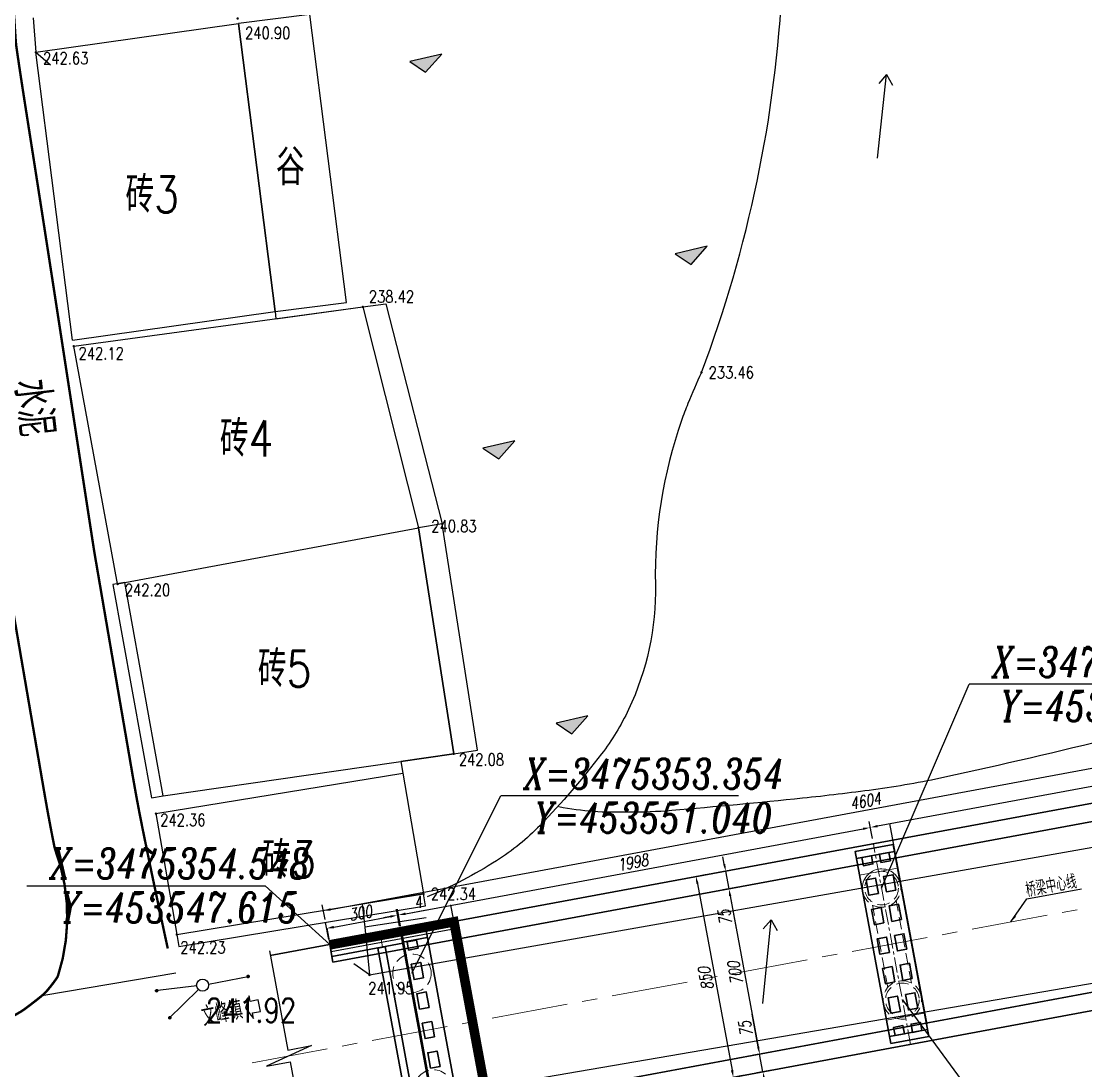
# Model space of a CAD drawing. Extents: x 453486 to 453811, y 3475287 to 3475420.
# Drawn here: x 453534.78 to 453579.09, y 3475349.29 to 3475393 of the extents above; entities that cross this region are included whole.
import ezdxf
from ezdxf.enums import TextEntityAlignment as Align

# ---------------------------------------------------------------- set-up
doc = ezdxf.new("R2010")
doc.units = 0
doc.header["$MEASUREMENT"] = 0
doc.linetypes.add('CENTER', pattern=[50.8, 31.75, -6.35, 6.35, -6.35])
doc.linetypes.add('DASHED', pattern=[19.05, 12.7, -6.35])
doc.layers.add('DX', color=9, linetype='Continuous')
doc.layers.add('GCD', color=9, linetype='Continuous')
for name, color, linetype, lineweight in [('构造虚线', 6, 'DASHED', 20), ('结构轮廓', 1, 'Continuous', 35), ('轴线', 2, 'CENTER', 15)]:
    doc.layers.add(name, color=color, linetype=linetype, lineweight=lineweight)
doc.styles.add('fsdb', font='italc1.shx', dxfattribs={"width": 0.75, "bigfont": 'fsdb.shx'})
doc.styles.add('HZ', font='rs.shx', dxfattribs={"width": 0.8, "bigfont": 'hztxt.shx'})
doc.styles.get("Standard").update_dxf_attribs({"font": 'italc1.shx', "width": 0.75, "bigfont": 'fsdb.shx'})
doc.styles.add('宋体', font='fsdb_e.shx', dxfattribs={"width": 0.75, "bigfont": 'fsdb.shx'})
doc.styles.add('桥梁', font='fsdb_e.shx', dxfattribs={"width": 0.75, "bigfont": 'fsdb.shx'})
doc.dimstyles.new('ISO-25', dxfattribs={"dimtxt": 2.5, "dimasz": 2.5, "dimexe": 1.25, "dimexo": 0.625, "dimtad": 1, "dimdsep": 46, "dimtxsty": 'Standard', "dimsah": 1, "dimcen": 2.5, "dimclrt": 7, "dimadec": 1, "dimazin": 0, "dimtfac": 1, "dimtdec": 4, "dimtmove": 0, "dimatfit": 3, "dimfxl": 0, "dimtolj": 1, "dimtzin": 0, "dimarcsym": 0})

# ---------------------------------------------------------------- blocks, each defined once
blk = doc.blocks.new('GC200X')
blk = doc.blocks.new('GC200')
at = {"linetype": 'Continuous', "const_width": 0.2, "flags": 128}
blk.add_lwpolyline([(-0.1, 0, 1), (0.1, 0, 1)], format="xyb", close=True, dxfattribs=at)
blk = doc.blocks.new('gc013c')
at = {"linetype": 'Continuous'}
blk.add_line((0.5, 0), (4, 0), dxfattribs=at)
at = {"linetype": 'Continuous', "const_width": 0.15, "flags": 128}
blk.add_lwpolyline([(3.775, 0, 1), (3.925, 0, 1)], format="xyb", close=True, dxfattribs=at)
blk = doc.blocks.new('gc170')
at = {"linetype": 'Continuous'}
blk.add_circle((0, 0), 0.5, dxfattribs=at)
blk = doc.blocks.new('gc086')
for p, q in [((0, 0), (7, 0)), ((7, 0), (6.181, 0.574)), ((7, 0), (6.181, -0.574))]:
    blk.add_line(p, q)
blk = doc.blocks.new('gc201')
blk.add_lwpolyline([(-0.798, 0), (0.798, 0), (1.062, 1.999)], close=True)
blk.add_solid([(-0.798, 0), (0.798, 0), (1.062, 1.999)])
blk = doc.blocks.new('*D29')
at = {"color": 0, "linetype": 'Continuous', "lineweight": -2}
for p, q in [((1702.46, -814.04), (1702.46, -810.44)), ((1717.46, -814.04), (1717.46, -810.44)), ((1703.96, -811.69), (1715.96, -811.69))]:
    blk.add_line(p, q, dxfattribs=at)
at = {"color": 0, "linetype": 'Continuous'}
for points in [[(1703.96, -811.44), (1703.96, -811.94), (1702.46, -811.69)], [(1715.96, -811.44), (1715.96, -811.94), (1717.46, -811.69)]]:
    blk.add_solid(points, dxfattribs=at)
at = {"layer": 'Defpoints', "color": 0, "linetype": 'Continuous'}
for p in [(1717.46, -811.69), (1702.46, -814.67), (1717.46, -814.67)]:
    blk.add_point(p, dxfattribs=at)
at = {"color": 7, "linetype": 'Continuous', "insert": (1709.96, -809.82), "char_height": 2.5, "attachment_point": 5}
blk.add_mtext('\\A1;300', dxfattribs=at)
blk = doc.blocks.new('*D30')
at = {"color": 0, "linetype": 'Continuous', "lineweight": -2}
for p, q in [((1717.46, -814), (1717.46, -810.44)), ((1717.66, -814), (1717.66, -810.44)), ((1715.96, -811.69), (1714.46, -811.69)), ((1717.46, -811.69), (1717.66, -811.69)), ((1719.16, -811.69), (1723.58, -811.69))]:
    blk.add_line(p, q, dxfattribs=at)
at = {"color": 0, "linetype": 'Continuous'}
for points in [[(1715.96, -811.44), (1715.96, -811.94), (1717.46, -811.69)], [(1719.16, -811.44), (1719.16, -811.94), (1717.66, -811.69)]]:
    blk.add_solid(points, dxfattribs=at)
at = {"layer": 'Defpoints', "color": 0, "linetype": 'Continuous'}
for p in [(1717.66, -811.69), (1717.46, -814.62), (1717.66, -814.62)]:
    blk.add_point(p, dxfattribs=at)
at = {"color": 7, "linetype": 'Continuous', "insert": (1722.12, -809.82), "char_height": 2.5, "attachment_point": 5}
blk.add_mtext('\\A1;4', dxfattribs=at)
blk = doc.blocks.new('*D33')
at = {"color": 0, "linetype": 'Continuous', "lineweight": -2}
for p, q in [((1717.66, -814.04), (1717.66, -810.44)), ((1817.56, -814.04), (1817.56, -810.44)), ((1719.16, -811.69), (1816.06, -811.69))]:
    blk.add_line(p, q, dxfattribs=at)
at = {"color": 0, "linetype": 'Continuous'}
for points in [[(1719.16, -811.44), (1719.16, -811.94), (1717.66, -811.69)], [(1816.06, -811.44), (1816.06, -811.94), (1817.56, -811.69)]]:
    blk.add_solid(points, dxfattribs=at)
at = {"layer": 'Defpoints', "color": 0, "linetype": 'Continuous'}
for p in [(1817.56, -811.69), (1717.66, -814.67), (1817.56, -814.67)]:
    blk.add_point(p, dxfattribs=at)
at = {"color": 7, "linetype": 'Continuous', "insert": (1767.61, -809.82), "char_height": 2.5, "attachment_point": 5}
blk.add_mtext('\\A1;1998', dxfattribs=at)
blk = doc.blocks.new('*D34')
at = {"color": 0, "linetype": 'Continuous', "lineweight": -2}
for p, q in [((1817.56, -814.04), (1817.56, -810.44)), ((1917.46, -814.04), (1917.46, -810.44)), ((1915.96, -811.69), (1819.06, -811.69))]:
    blk.add_line(p, q, dxfattribs=at)
at = {"color": 0, "linetype": 'Continuous'}
for points in [[(1819.06, -811.44), (1819.06, -811.94), (1817.56, -811.69)], [(1915.96, -811.44), (1915.96, -811.94), (1917.46, -811.69)]]:
    blk.add_solid(points, dxfattribs=at)
at = {"layer": 'Defpoints', "color": 0, "linetype": 'Continuous'}
for p in [(1817.56, -811.69), (1817.56, -814.67), (1917.46, -814.67)]:
    blk.add_point(p, dxfattribs=at)
at = {"color": 7, "linetype": 'Continuous', "insert": (1867.51, -809.82), "char_height": 2.5, "attachment_point": 5}
blk.add_mtext('\\A1;1998', dxfattribs=at)
blk = doc.blocks.new('*D35')
at = {"color": 0, "linetype": 'Continuous', "lineweight": -2}
for p, q in [((1702.46, -809.82), (1702.46, -806.71)), ((1703.96, -807.96), (1931.16, -807.96)), ((1932.66, -809.82), (1932.66, -806.71))]:
    blk.add_line(p, q, dxfattribs=at)
at = {"color": 0, "linetype": 'Continuous'}
for points in [[(1703.96, -807.71), (1703.96, -808.21), (1702.46, -807.96)], [(1931.16, -807.71), (1931.16, -808.21), (1932.66, -807.96)]]:
    blk.add_solid(points, dxfattribs=at)
at = {"layer": 'Defpoints', "color": 0, "linetype": 'Continuous'}
for p in [(1932.66, -807.96), (1702.46, -810.44), (1932.66, -810.44)]:
    blk.add_point(p, dxfattribs=at)
at = {"color": 7, "linetype": 'Continuous', "insert": (1817.56, -806.08), "char_height": 2.5, "attachment_point": 5}
blk.add_mtext('\\A1;4604', dxfattribs=at)
blk = doc.blocks.new('*D38')
at = {"color": 0, "linetype": 'Continuous', "lineweight": -2}
for p, q in [((1786.28, -813.63), (1786.28, -812.13)), ((1788.2, -815.13), (1785.03, -815.13)), ((1786.28, -815.13), (1786.28, -818.88)), ((1788.2, -818.88), (1785.03, -818.88)), ((1786.28, -820.38), (1786.28, -827.3))]:
    blk.add_line(p, q, dxfattribs=at)
at = {"color": 0, "linetype": 'Continuous'}
for points in [[(1786.03, -813.63), (1786.53, -813.63), (1786.28, -815.13)], [(1786.03, -820.38), (1786.53, -820.38), (1786.28, -818.88)]]:
    blk.add_solid(points, dxfattribs=at)
at = {"layer": 'Defpoints', "color": 0, "linetype": 'Continuous'}
for p in [(1788.82, -815.13), (1786.28, -818.88), (1788.82, -818.88)]:
    blk.add_point(p, dxfattribs=at)
at = {"color": 7, "linetype": 'Continuous', "insert": (1784.4, -824.59), "char_height": 2.5, "attachment_point": 5, "rotation": 90}
blk.add_mtext('\\A1;75', dxfattribs=at)
blk = doc.blocks.new('*D39')
at = {"color": 0, "linetype": 'Continuous', "lineweight": -2}
for p, q in [((1788.2, -818.88), (1785.03, -818.88)), ((1786.28, -820.38), (1786.28, -852.38)), ((1788.2, -853.88), (1785.03, -853.88))]:
    blk.add_line(p, q, dxfattribs=at)
at = {"color": 0, "linetype": 'Continuous'}
for points in [[(1786.03, -820.38), (1786.53, -820.38), (1786.28, -818.88)], [(1786.03, -852.38), (1786.53, -852.38), (1786.28, -853.88)]]:
    blk.add_solid(points, dxfattribs=at)
at = {"layer": 'Defpoints', "color": 0, "linetype": 'Continuous'}
for p in [(1788.82, -818.88), (1786.28, -853.88), (1788.82, -853.88)]:
    blk.add_point(p, dxfattribs=at)
at = {"color": 7, "linetype": 'Continuous', "insert": (1784.4, -836.38), "char_height": 2.5, "attachment_point": 5, "rotation": 90}
blk.add_mtext('\\A1;700', dxfattribs=at)
blk = doc.blocks.new('*D36')
at = {"color": 0, "linetype": 'Continuous', "lineweight": -2}
for p, q in [((1786.28, -852.38), (1786.28, -845.46)), ((1788.2, -853.88), (1785.03, -853.88)), ((1786.28, -857.63), (1786.28, -853.88)), ((1788.2, -857.63), (1785.03, -857.63)), ((1786.28, -859.13), (1786.28, -860.63))]:
    blk.add_line(p, q, dxfattribs=at)
at = {"color": 0, "linetype": 'Continuous'}
for points in [[(1786.03, -852.38), (1786.53, -852.38), (1786.28, -853.88)], [(1786.03, -859.13), (1786.53, -859.13), (1786.28, -857.63)]]:
    blk.add_solid(points, dxfattribs=at)
at = {"layer": 'Defpoints', "color": 0, "linetype": 'Continuous'}
for p in [(1786.28, -853.88), (1788.82, -853.88), (1788.82, -857.63)]:
    blk.add_point(p, dxfattribs=at)
at = {"color": 7, "linetype": 'Continuous', "insert": (1784.4, -848.17), "char_height": 2.5, "attachment_point": 5, "rotation": 90}
blk.add_mtext('\\A1;75', dxfattribs=at)
blk = doc.blocks.new('*D37')
at = {"color": 0, "linetype": 'Continuous', "lineweight": -2}
for p, q in [((1781.95, -815.13), (1778.78, -815.13)), ((1780.03, -816.63), (1780.03, -856.13)), ((1781.95, -857.63), (1778.78, -857.63))]:
    blk.add_line(p, q, dxfattribs=at)
at = {"color": 0, "linetype": 'Continuous'}
for points in [[(1779.78, -816.63), (1780.28, -816.63), (1780.03, -815.13)], [(1779.78, -856.13), (1780.28, -856.13), (1780.03, -857.63)]]:
    blk.add_solid(points, dxfattribs=at)
at = {"layer": 'Defpoints', "color": 0, "linetype": 'Continuous'}
for p in [(1782.57, -815.13), (1780.03, -857.63), (1782.57, -857.63)]:
    blk.add_point(p, dxfattribs=at)
at = {"color": 7, "linetype": 'Continuous', "insert": (1778.16, -836.38), "char_height": 2.5, "attachment_point": 5, "rotation": 90}
blk.add_mtext('\\A1;850', dxfattribs=at)
blk = doc.blocks.new('erwrrr')
at = {"color": 7, "linetype": 'Continuous'}
blk.add_lwpolyline([(1689.88706, -814.12919), (1689.88706, -835.12919), (1694.88706, -835.12919), (1684.88706, -837.62919), (1689.88706, -837.62919), (1689.88706, -858.62919)], dxfattribs=at)
at = {"color": 7}
blk.add_lwpolyline([(1684.0369, -823.76294), (1684.0369, -822.55763), (1682.83159, -824.96825), (1684.0369, -827.37886), (1684.0369, -826.17355), (1685.74317, -826.17355), (1685.74317, -823.76294)], close=True, dxfattribs=at)
at = {"layer": '构造虚线', "color": 1, "ltscale": 9.84252}
blk.add_line((1713.21115, -815.12919), (1713.21115, -817.62919), dxfattribs=at)
at = {"layer": '构造虚线', "color": 1, "ltscale": 14.76378}
for p, q in [((1821.56115, -821.02919), (1813.56115, -821.02919)), ((1821.56115, -851.72919), (1813.56115, -851.72919))]:
    blk.add_line(p, q, dxfattribs=at)
at = {"layer": '构造虚线', "color": 1, "linetype": 'DASHED', "ltscale": 0.2}
for p, q in [((1815.06115, -845.10669), (1815.06115, -827.65169)), ((1820.06115, -845.10669), (1820.06115, -827.65169))]:
    blk.add_line(p, q, dxfattribs=at)
for centre, radius in [((1718.21115, -824.12919), 4), ((1817.56115, -824.52919), 3.5), ((1718.21115, -848.62919), 4), ((1817.56115, -848.22919), 3.5)]:
    blk.add_circle(centre, radius, dxfattribs=at)
at = {"layer": '构造虚线', "color": 1, "ltscale": 14.76378}
blk.add_arc((1817.56115, -824.52919), 4, 0, 180, dxfattribs=at)
at = {"layer": '构造虚线', "color": 1, "linetype": 'DASHED', "ltscale": 0.2}
for centre, start, end in [((1817.56115, -824.52919), 180, 0), ((1817.56115, -848.22919), 0, 180), ((1817.56115, -848.22919), 180, 0)]:
    blk.add_arc(centre, 4, start, end, dxfattribs=at)
at = {"layer": '结构轮廓'}
for p, q in [((1689.88706, -815.12919), (1945.23524, -815.12919)), ((1717.46115, -815.12919), (1702.46115, -815.12919)), ((1702.46115, -818.87919), (1702.46115, -815.12919)), ((1717.46115, -815.12919), (1722.71115, -815.12919)), ((1717.46115, -815.12919), (1717.46115, -836.37919)), ((1717.66115, -815.12919), (1717.66115, -836.37919)), ((1722.71115, -815.12919), (1722.71115, -836.37919)), ((1717.46115, -815.62919), (1722.71115, -815.62919)), ((1717.46115, -817.37919), (1722.71115, -817.37919)), ((1813.56115, -817.52919), (1821.56115, -817.52919)), ((1717.46115, -817.62919), (1702.46115, -817.62919)), ((1702.46115, -818.87919), (1932.66115, -818.87919)), ((1712.21115, -817.67919), (1713.71115, -817.67919)), ((1712.21115, -855.07919), (1712.21115, -817.67919)), ((1713.71115, -817.62919), (1713.71115, -836.37919)), ((1713.71115, -855.12919), (1713.71115, -836.37919)), ((1717.46115, -857.62919), (1717.46115, -836.37919)), ((1717.66115, -857.62919), (1717.66115, -836.37919)), ((1722.71115, -857.62919), (1722.71115, -836.37919)), ((1702.46115, -853.87919), (1932.66115, -853.87919)), ((1813.56115, -855.22919), (1821.56115, -855.22919)), ((1689.88706, -857.62919), (1945.23524, -857.62919))]:
    blk.add_line(p, q, dxfattribs=at)
for points in [[(1720.41115, -817.50419), (1720.41115, -819.25419), (1718.41115, -819.25419), (1718.41115, -817.50419)], [(1816.71115, -817.50419), (1816.71115, -819.25419), (1814.71115, -819.25419), (1814.71115, -817.50419)], [(1820.41115, -817.50419), (1820.41115, -819.25419), (1818.41115, -819.25419), (1818.41115, -817.50419)], [(1816.71115, -855.25419), (1816.71115, -853.50419), (1814.71115, -853.50419), (1814.71115, -855.25419)], [(1820.41115, -855.25419), (1820.41115, -853.50419), (1818.41115, -853.50419), (1818.41115, -855.25419)]]:
    blk.add_lwpolyline(points, close=True, dxfattribs=at)
at = {"layer": '结构轮廓', "flags": 128}
for points in [[(1813.56115, -856.72919), (1813.56115, -816.02919), (1821.56115, -816.02919), (1821.56115, -856.72919)], [(1720.41115, -825.50419), (1720.41115, -822.25419), (1718.41115, -822.25419), (1718.41115, -825.50419)], [(1816.71115, -825.50419), (1816.71115, -822.25419), (1814.71115, -822.25419), (1814.71115, -825.50419)], [(1820.41115, -825.47919), (1820.41115, -822.22919), (1818.41115, -822.22919), (1818.41115, -825.47919)], [(1720.41115, -831.75419), (1720.41115, -828.50419), (1718.41115, -828.50419), (1718.41115, -831.75419)], [(1816.71115, -831.75419), (1816.71115, -828.50419), (1814.71115, -828.50419), (1814.71115, -831.75419)], [(1820.41115, -831.72919), (1820.41115, -828.47919), (1818.41115, -828.47919), (1818.41115, -831.72919)], [(1720.41115, -838.00419), (1720.41115, -834.75419), (1718.41115, -834.75419), (1718.41115, -838.00419)], [(1816.71115, -838.00419), (1816.71115, -834.75419), (1814.71115, -834.75419), (1814.71115, -838.00419)], [(1820.41115, -837.97919), (1820.41115, -834.72919), (1818.41115, -834.72919), (1818.41115, -837.97919)], [(1720.41115, -844.25419), (1720.41115, -841.00419), (1718.41115, -841.00419), (1718.41115, -844.25419)], [(1816.71115, -844.25419), (1816.71115, -841.00419), (1814.71115, -841.00419), (1814.71115, -844.25419)], [(1820.41115, -844.22919), (1820.41115, -840.97919), (1818.41115, -840.97919), (1818.41115, -844.22919)], [(1816.71115, -850.50419), (1816.71115, -847.25419), (1814.71115, -847.25419), (1814.71115, -850.50419)], [(1820.41115, -850.47919), (1820.41115, -847.22919), (1818.41115, -847.22919), (1818.41115, -850.47919)]]:
    blk.add_lwpolyline(points, close=True, dxfattribs=at)
at = {"layer": '轴线', "linetype": 'CENTER', "ltscale": 0.5}
blk.add_line((1682.13672, -836.37919), (1950.75886, -836.37919), dxfattribs=at)
at = {"layer": '轴线', "linetype": 'CENTER', "ltscale": 0.1}
blk.add_lwpolyline([(1817.56115, -857.62919), (1817.56115, -815.12919)], dxfattribs=at)
at = {"color": 7, "style": '桥梁', "width": 0.75}
blk.add_text('文峰镇', height=4, rotation=0.7448, dxfattribs=at).set_placement((1677.86015, -827.04297), align=Align.CENTER)
at = {"color": 7, "linetype": 'Continuous', "style": '宋体', "width": 0.75}
blk.add_text('桥梁中心线', height=3, dxfattribs=at).set_placement((1847.00148, -831.96632))
at = {"color": 7, "linetype": 'Continuous'}
dim = blk.add_linear_dim(base=(1932.66115, -807.95618), p1=(1702.46115, -810.44179), p2=(1932.66115, -810.44179), dimstyle='ISO-25', override={"dimasz": 1.5, "dimlfac": 20, "dimfxl": 0.8}, dxfattribs=at)
dim.commit()
dim.dimension.update_dxf_attribs({"geometry": '*D35', "text_midpoint": (1817.56115, -806.08118)})
for p1, p2, distance, picture, middle in [((1702.46115, -814.66577), (1717.46115, -814.66577), 2.97398, '*D29', (1709.96115, -809.81679)), ((1717.46115, -814.62077), (1717.66115, -814.62077), 2.92898, '*D30', (1722.11948, -809.81679)), ((1717.66115, -814.66577), (1817.56115, -814.66577), 2.97398, '*D33', (1767.61115, -809.81679)), ((1917.46115, -814.66577), (1817.56115, -814.66577), -2.97398, '*D34', (1867.51115, -809.81679)), ((1788.82053, -815.12919), (1788.82053, -818.87919), -2.54462, '*D38', (1784.40092, -824.58752)), ((1788.82053, -857.62919), (1788.82053, -853.87919), 2.54462, '*D36', (1784.40092, -848.17085))]:
    dim = blk.add_aligned_dim(p1=p1, p2=p2, distance=distance, dimstyle='ISO-25', override={"dimasz": 1.5, "dimlfac": 20, "dimfxl": 0.8}, dxfattribs=at)
    dim.commit()
    dim.dimension.update_dxf_attribs({"geometry": picture, "text_midpoint": middle})
for base, p1, p2, picture, middle in [((1780.03013, -857.62919), (1782.57475, -815.12919), (1782.57475, -857.62919), '*D37', (1778.15513, -836.37919)), ((1786.27592, -853.87919), (1788.82053, -818.87919), (1788.82053, -853.87919), '*D39', (1784.40092, -836.37919))]:
    dim = blk.add_linear_dim(base=base, p1=p1, p2=p2, angle=90, dimstyle='ISO-25', override={"dimasz": 1.5, "dimlfac": 20, "dimfxl": 0.8}, dxfattribs=at)
    dim.commit()
    dim.dimension.update_dxf_attribs({"geometry": picture, "text_midpoint": middle})
blk.add_leader([(1842.75606, -836.37919), (1846.90217, -832.26993), (1858.47183, -832.26993)], dimstyle='ISO-25', override={"dimasz": 1.5, "dimgap": 0.625, "dimtad": 0, "dimfxl": 0.8}, dxfattribs=at)

msp = doc.modelspace()

# ---------------------------------------------------------------- linework, layer by layer
at = {"color": 6}
for p, q in [((453570.591, 3475356.901), (453574.234, 3475365.388)), ((453583.942, 3475365.388), (453574.234, 3475365.388)), ((453551.04, 3475353.354), (453554.744, 3475360.738)), ((453564.631, 3475360.738), (453554.744, 3475360.738)), ((453535.011, 3475357), (453544.928, 3475357)), ((453547.615, 3475354.548), (453544.928, 3475357)), ((453571.456, 3475352.241), (453574.909, 3475347.563))]:
    msp.add_line(p, q, dxfattribs=at)
at = {"color": 1, "linetype": 'Continuous'}
msp.add_line((453554.209, 3475347.839), (453552.658, 3475356.197), dxfattribs=at)
at = {"color": 1}
msp.add_lwpolyline([(453570.916, 3475359.586), (453572.468, 3475351.228)], dxfattribs=at)
at = {"color": 6, "const_width": 0.4}
msp.add_lwpolyline([(453547.626, 3475354.538), (453552.788, 3475355.496), (453554.339, 3475347.139), (453549.178, 3475346.181)], dxfattribs=at)
at = {"color": 1, "linetype": 'Continuous'}
msp.add_lwpolyline([(453547.496, 3475355.238), (453547.679, 3475354.255), (453552.84, 3475355.213)], dxfattribs=at)
at = {"layer": 'DX', "linetype": 'Continuous'}
for p, q in [((453535.274, 3475393.152), (453535.381, 3475391.714)), ((453535.274, 3475393.152), (453535.381, 3475391.714)), ((453535.381, 3475391.714), (453535.987, 3475391.192)), ((453535.381, 3475391.714), (453535.987, 3475391.192)), ((453549.271, 3475353.282), (453592.919, 3475360.99)), ((453549.271, 3475353.282), (453592.919, 3475360.99)), ((453595.602, 3475355.714), (453550.065, 3475347.904)), ((453595.602, 3475355.714), (453550.065, 3475347.904)), ((453549.271, 3475353.282), (453548.616, 3475353.741)), ((453549.271, 3475353.282), (453548.616, 3475353.741))]:
    msp.add_line(p, q, dxfattribs=at)
at = {"layer": 'DX', "linetype": 'Continuous', "const_width": 0.1}
msp.add_lwpolyline([(453536.294, 3475353.214, 0.171051), (453536.167, 3475358.56, -0.007657), (453535.744, 3475360.816, -0.000175), (453534.156, 3475370.077, -0.004073), (453534.081, 3475370.536, -0.000216), (453533.504, 3475374.29, 0.000117), (453532.441, 3475381.2, 0.00086), (453531.247, 3475388.872, -0.00278), (453530.88, 3475391.291, -0.019929), (453530.798, 3475392.066, -0.002127), (453530.522, 3475396.582, -0.002541), (453530.447, 3475398.023, -0.002333), (453530.379, 3475399.632, -0.042199), (453530.52, 3475402.622, -0.052167), (453531.147, 3475405.234, -0.012076), (453532.237, 3475408.096, 0.00634), (453534.214, 3475413.113, 0.000827), (453535.915, 3475417.615, 0.004236)], format="xyb", dxfattribs=at)
msp.add_lwpolyline([(453536.294, 3475353.214, 0.171051), (453536.167, 3475358.56, -0.007657), (453535.744, 3475360.816, -0.000175), (453534.156, 3475370.077, -0.004073), (453534.081, 3475370.536, -0.000216), (453533.504, 3475374.29, 0.000117), (453532.441, 3475381.2, 0.00086), (453531.247, 3475388.872, -0.00278), (453530.88, 3475391.291, -0.019929), (453530.798, 3475392.066, -0.002127), (453530.522, 3475396.582, -0.002541), (453530.447, 3475398.023, -0.002333), (453530.379, 3475399.632, -0.042199), (453530.52, 3475402.622, -0.052167), (453531.147, 3475405.234, -0.012076), (453532.237, 3475408.096, 0.00634), (453534.214, 3475413.113, 0.000827), (453535.915, 3475417.615, 0.004236)], format="xyb", dxfattribs=at)
at = {"layer": 'DX', "linetype": 'Continuous'}
for points, format in [([(453540.873, 3475354.385, 0.1, 0.1, -0.00332), (453539.838, 3475359.307, 0.1, 0.1, -0.007657), (453539.436, 3475361.45, 0.1, 0.1, -0.000175), (453537.848, 3475370.709, 0.1, 0.1, -0.004073), (453537.783, 3475371.108, 0.1, 0.1, -0.000216), (453537.206, 3475374.858, 0.1, 0.1, 0.000117), (453536.144, 3475381.77, 0.1, 0.1, 0.00086), (453534.947, 3475389.455, 0.1, 0.1, -0.00278), (453534.586, 3475391.833, 0.1, 0.1, -0.019929), (453534.536, 3475392.311, 0.1, 0.1, -0.002128), (453534.261, 3475396.798, 0.1, 0.1, -0.002558), (453534.188, 3475398.21, 0.1, 0.1, -0.002315), (453534.123, 3475399.773, 0.1, 0.1, -0.042162), (453534.233, 3475402.13, 0.1, 0.1, -0.052203), (453534.679, 3475403.986, 0.1, 0.1, -0.012076), (453535.704, 3475406.678, 0.1, 0.1, 0.00634), (453537.716, 3475411.783, 0.1, 0.1, 0.001068), (453539.916, 3475417.615, 0.1, 0.1, 0.004236)], "xyseb"), ([(453540.873, 3475354.385, 0.1, 0.1, -0.00332), (453539.838, 3475359.307, 0.1, 0.1, -0.007657), (453539.436, 3475361.45, 0.1, 0.1, -0.000175), (453537.848, 3475370.709, 0.1, 0.1, -0.004073), (453537.783, 3475371.108, 0.1, 0.1, -0.000216), (453537.206, 3475374.858, 0.1, 0.1, 0.000117), (453536.144, 3475381.77, 0.1, 0.1, 0.00086), (453534.947, 3475389.455, 0.1, 0.1, -0.00278), (453534.586, 3475391.833, 0.1, 0.1, -0.019929), (453534.536, 3475392.311, 0.1, 0.1, -0.002128), (453534.261, 3475396.798, 0.1, 0.1, -0.002558), (453534.188, 3475398.21, 0.1, 0.1, -0.002315), (453534.123, 3475399.773, 0.1, 0.1, -0.042162), (453534.233, 3475402.13, 0.1, 0.1, -0.052203), (453534.679, 3475403.986, 0.1, 0.1, -0.012076), (453535.704, 3475406.678, 0.1, 0.1, 0.00634), (453537.716, 3475411.783, 0.1, 0.1, 0.001068), (453539.916, 3475417.615, 0.1, 0.1, 0.004236)], "xyseb"), ([(453563.09, 3475378.374, 0.078291), (453566.461, 3475394.591, 0.078291), (453564.682, 3475411.058, 0.027348), (453562.86, 3475416.582, 0.005235), (453562.443, 3475417.615)], "xyb"), ([(453563.09, 3475378.374, 0.078291), (453566.461, 3475394.591, 0.078291), (453564.682, 3475411.058, 0.027348), (453562.86, 3475416.582, 0.005235), (453562.443, 3475417.615)], "xyb"), ([(453489.033, 3475343.677, 0.1, 0.1, 0.001173), (453490.737, 3475343.916, 0.1, 0.1, 0.004383), (453511.014, 3475346.994, 0.1, 0.1, 0.001451), (453523.031, 3475348.963, 0.1, 0.1, 0.005408), (453526.249, 3475349.535, 0.1, 0.1, 0.004569), (453528.257, 3475349.934, 0.1, 0.1, 0.003575), (453530.816, 3475350.485, 0.1, 0.1, 0.012756), (453533.073, 3475351.049, 0.1, 0.1, 0.03034), (453533.999, 3475351.368, 0.1, 0.1, 0.020273), (453534.364, 3475351.536, 0.1, 0.1, 0.018217), (453534.755, 3475351.754, 0.1, 0.1, 0.024468), (453534.959, 3475351.893, 0.1, 0.1, 0.007648), (453535.582, 3475352.375, 0.1, 0.1, 0.048233), (453535.878, 3475352.663, 0.1, 0.1, 0.028801), (453536.294, 3475353.214, 0.1, 0.1, 0)], "xyseb"), ([(453489.033, 3475343.677, 0.1, 0.1, 0.001173), (453490.737, 3475343.916, 0.1, 0.1, 0.004383), (453511.014, 3475346.994, 0.1, 0.1, 0.001451), (453523.031, 3475348.963, 0.1, 0.1, 0.005408), (453526.249, 3475349.535, 0.1, 0.1, 0.004569), (453528.257, 3475349.934, 0.1, 0.1, 0.003575), (453530.816, 3475350.485, 0.1, 0.1, 0.012756), (453533.073, 3475351.049, 0.1, 0.1, 0.03034), (453533.999, 3475351.368, 0.1, 0.1, 0.020273), (453534.364, 3475351.536, 0.1, 0.1, 0.018217), (453534.755, 3475351.754, 0.1, 0.1, 0.024468), (453534.959, 3475351.893, 0.1, 0.1, 0.007648), (453535.582, 3475352.375, 0.1, 0.1, 0.048233), (453535.878, 3475352.663, 0.1, 0.1, 0.028801), (453536.294, 3475353.214, 0.1, 0.1, 0)], "xyseb")]:
    msp.add_lwpolyline(points, format=format, dxfattribs=at)
at = {"layer": 'DX', "linetype": 'Continuous', "flags": 128}
for points, elevation in [([(453545.339, 3475380.91), (453548.315, 3475381.289), (453546.789, 3475393.284), (453543.813, 3475392.905)], 483.698), ([(453545.339, 3475380.91), (453548.315, 3475381.289), (453546.789, 3475393.284), (453543.813, 3475392.905)], 483.698), ([(453535.381, 3475391.714), (453543.813, 3475392.905)], 241.849), ([(453535.381, 3475391.714), (453543.813, 3475392.905)], 241.849), ([(453545.339, 3475380.91), (453543.813, 3475392.905)], 483.698), ([(453545.339, 3475380.91), (453543.813, 3475392.905)], 483.698), ([(453536.907, 3475379.719), (453535.381, 3475391.714)], 241.849), ([(453536.907, 3475379.719), (453535.381, 3475391.714)], 241.849), ([(453536.907, 3475379.719), (453545.339, 3475380.91)], 483.698), ([(453536.907, 3475379.719), (453545.339, 3475380.91)], 483.698), ([(453536.959, 3475379.469), (453548.994, 3475381.106)], 242.12), ([(453536.959, 3475379.469), (453548.994, 3475381.106)], 242.12), ([(453548.994, 3475381.106), (453551.306, 3475371.911)], 238.42), ([(453548.994, 3475381.106), (453551.306, 3475371.911)], 238.42), ([(453538.787, 3475369.567), (453536.959, 3475379.469)], 242.2), ([(453538.787, 3475369.567), (453536.959, 3475379.469)], 242.2), ([(453539.08, 3475369.63), (453551.306, 3475371.911)], 242.6), ([(453539.08, 3475369.63), (453551.306, 3475371.911)], 242.6), ([(453552.78, 3475362.492), (453551.306, 3475371.911)], 242.075), ([(453552.78, 3475362.492), (453551.306, 3475371.911)], 242.075), ([(453538.787, 3475369.567), (453539.082, 3475369.622)], 242.2), ([(453538.787, 3475369.567), (453539.082, 3475369.622)], 242.2), ([(453540.683, 3475360.744), (453539.08, 3475369.63)], 242.6), ([(453540.683, 3475360.744), (453539.08, 3475369.63)], 242.6), ([(453540.683, 3475360.744), (453552.78, 3475362.492)], 242.6), ([(453540.683, 3475360.744), (453552.78, 3475362.492)], 242.6), ([(453540.382, 3475360.001), (453550.657, 3475361.689)], 242.358), ([(453540.382, 3475360.001), (453550.657, 3475361.689)], 242.358), ([(453550.657, 3475361.689), (453551.523, 3475356.655)], 242.358), ([(453550.657, 3475361.689), (453551.523, 3475356.655)], 242.358), ([(453540.382, 3475360.001), (453541.248, 3475354.967)], 242.358), ([(453540.382, 3475360.001), (453541.248, 3475354.967)], 242.358), ([(453541.248, 3475354.967), (453551.523, 3475356.655)], 242.228), ([(453541.248, 3475354.967), (453551.523, 3475356.655)], 242.228), ([(453551.634, 3475355.662), (453549.071, 3475355.275), (453549.271, 3475353.282)], 242.257), ([(453551.634, 3475355.662), (453549.071, 3475355.275), (453549.271, 3475353.282)], 242.257)]:
    msp.add_lwpolyline(points, dxfattribs=dict(at, elevation=elevation))
for points in [[(453535.381, 3475391.714), (453543.813, 3475392.905), (453545.339, 3475380.91), (453545.371, 3475380.613), (453548.994, 3475381.106), (453551.306, 3475371.911), (453552.78, 3475362.492), (453550.582, 3475362.174), (453550.657, 3475361.689), (453551.523, 3475356.655), (453548.971, 3475356.236), (453549.071, 3475355.275), (453549.271, 3475353.282)], [(453535.381, 3475391.714), (453543.813, 3475392.905), (453545.339, 3475380.91), (453545.371, 3475380.613), (453548.994, 3475381.106), (453551.306, 3475371.911), (453552.78, 3475362.492), (453550.582, 3475362.174), (453550.657, 3475361.689), (453551.523, 3475356.655), (453548.971, 3475356.236), (453549.071, 3475355.275), (453549.271, 3475353.282)], [(453548.994, 3475381.106), (453549.958, 3475381.239), (453552.294, 3475372.066), (453551.306, 3475371.911)], [(453548.994, 3475381.106), (453549.958, 3475381.239), (453552.294, 3475372.066), (453551.306, 3475371.911)], [(453552.78, 3475362.492), (453553.768, 3475362.647), (453552.294, 3475372.066), (453551.306, 3475371.911)], [(453552.78, 3475362.492), (453553.768, 3475362.647), (453552.294, 3475372.066), (453551.306, 3475371.911)], [(453539.08, 3475369.63), (453538.588, 3475369.541), (453540.191, 3475360.655), (453540.683, 3475360.744)], [(453539.08, 3475369.63), (453538.588, 3475369.541), (453540.191, 3475360.655), (453540.683, 3475360.744)], [(453541.248, 3475354.967), (453541.329, 3475354.474), (453551.604, 3475356.162), (453551.523, 3475356.655)], [(453541.248, 3475354.967), (453541.329, 3475354.474), (453551.604, 3475356.162), (453551.523, 3475356.655)], [(453535.713, 3475352.439), (453541.207, 3475353.365)], [(453535.713, 3475352.439), (453541.207, 3475353.365)]]:
    msp.add_lwpolyline(points, dxfattribs=at)
for points in [[(453563.09, 3475378.374, 0.007978), (453562.527, 3475377.078, 0.014908), (453562.258, 3475376.371, 0.088523), (453561.172, 3475369.541, -0.115653), (453560.056, 3475364.338, -0.052743), (453558.929, 3475362.486, -0.02911), (453556.372, 3475359.514, -0.059207), (453554.566, 3475358.043, -0.042199), (453551.675, 3475356.534)], [(453563.09, 3475378.374, 0.007978), (453562.527, 3475377.078, 0.014908), (453562.258, 3475376.371, 0.088523), (453561.172, 3475369.541, -0.115653), (453560.056, 3475364.338, -0.052743), (453558.929, 3475362.486, -0.02911), (453556.372, 3475359.514, -0.059207), (453554.566, 3475358.043, -0.042199), (453551.675, 3475356.534)], [(453557.161, 3475360.298, 0.06048), (453560.056, 3475360.084, 0.026494), (453561.856, 3475360.143, 0.004353), (453567.304, 3475360.657, 0.008002), (453570.261, 3475361.01, 0.019601), (453573.224, 3475361.531, 0.008091), (453580.319, 3475363.187, 0.054425), (453582.647, 3475364.048, 0.026436), (453587.083, 3475366.564)], [(453557.161, 3475360.298, 0.06048), (453560.056, 3475360.084, 0.026494), (453561.856, 3475360.143, 0.004353), (453567.304, 3475360.657, 0.008002), (453570.261, 3475361.01, 0.019601), (453573.224, 3475361.531, 0.008091), (453580.319, 3475363.187, 0.054425), (453582.647, 3475364.048, 0.026436), (453587.083, 3475366.564)]]:
    msp.add_lwpolyline(points, format="xyb", dxfattribs=at)

# ---------------------------------------------------------------- block references
at = {"color": 7, "linetype": 'Continuous', "xscale": 0.2000000000618252, "yscale": 0.2000000001845098, "zscale": 0.2, "rotation": 10.51562966161807}
msp.add_blockref('erwrrr', (453183.088, 3475452.695), dxfattribs=at)
at = {"layer": 'DX', "linetype": 'Continuous'}
ref = msp.add_blockref('GC200', (453543.783, 3475393.122, 240.902), dxfattribs=dict(at, xscale=0.25, yscale=0.25, zscale=0.25))
ref.add_attrib('height', '240.90', dxfattribs={"layer": 'GCD', "linetype": 'Continuous', "height": 0.5, "style": 'HZ', "width": 0.8}).set_placement((453544.092, 3475392.516, 240.902), align=Align.MIDDLE_LEFT)
ref = msp.add_blockref('GC200', (453543.783, 3475393.122, 240.902), dxfattribs=dict(at, xscale=0.25, yscale=0.25, zscale=0.25))
ref.add_attrib('height', '240.90', dxfattribs={"layer": 'GCD', "linetype": 'Continuous', "height": 0.5, "style": 'HZ', "width": 0.8}).set_placement((453544.092, 3475392.516, 240.902), align=Align.MIDDLE_LEFT)
at = {"layer": 'DX', "linetype": 'Continuous', "yscale": 0.5, "zscale": 0.5}
for name, p, xscale, rotation in [('gc201', (453551.278, 3475391.105), 0.4999999999258672, 326.0583012898355), ('gc201', (453551.278, 3475391.105), 0.4999999999258672, 326.0583012898355), ('gc086', (453570.414, 3475387.307), 0.4999999998158612, 83.65350088207323), ('gc086', (453570.414, 3475387.307), 0.4999999998158612, 83.65350088207323), ('gc201', (453562.335, 3475383.098), 0.4999999999258672, 326.0583012898355), ('gc201', (453562.335, 3475383.098), 0.4999999999258672, 326.0583012898355), ('gc201', (453554.324, 3475374.998), 0.4999999999258672, 326.0583012898355), ('gc201', (453554.324, 3475374.998), 0.4999999999258672, 326.0583012898355), ('gc201', (453557.369, 3475363.548), 0.4999999999258672, 326.0583012898355), ('gc201', (453557.369, 3475363.548), 0.4999999999258672, 326.0583012898355), ('gc086', (453565.642, 3475352.095), 0.500000000166293, 84.2199476503451), ('gc086', (453565.642, 3475352.095), 0.500000000166293, 84.2199476503451)]:
    msp.add_blockref(name, p, dxfattribs=dict(at, xscale=xscale, rotation=rotation))
at = {"layer": 'DX', "linetype": 'Continuous'}
ref = msp.add_blockref('GC200', (453535.381, 3475391.714, 242.632), dxfattribs=dict(at, xscale=0.25, yscale=0.25, zscale=0.25))
ref.add_attrib('height', '242.63', dxfattribs={"layer": 'GCD', "linetype": 'Continuous', "height": 0.5, "style": 'HZ', "width": 0.8}).set_placement((453535.681, 3475391.464, 242.632), align=Align.MIDDLE_LEFT)
ref = msp.add_blockref('GC200', (453535.381, 3475391.714, 242.632), dxfattribs=dict(at, xscale=0.25, yscale=0.25, zscale=0.25))
ref.add_attrib('height', '242.63', dxfattribs={"layer": 'GCD', "linetype": 'Continuous', "height": 0.5, "style": 'HZ', "width": 0.8}).set_placement((453535.681, 3475391.464, 242.632), align=Align.MIDDLE_LEFT)
ref = msp.add_blockref('GC200', (453548.994, 3475381.106, 238.42), dxfattribs=dict(at, xscale=0.25, yscale=0.25, zscale=0.25))
ref.add_attrib('height', '238.42', dxfattribs={"layer": 'GCD', "linetype": 'Continuous', "height": 0.5, "style": 'HZ', "width": 0.8}).set_placement((453549.245, 3475381.535, 238.42), align=Align.MIDDLE_LEFT)
ref = msp.add_blockref('GC200', (453548.994, 3475381.106, 238.42), dxfattribs=dict(at, xscale=0.25, yscale=0.25, zscale=0.25))
ref.add_attrib('height', '238.42', dxfattribs={"layer": 'GCD', "linetype": 'Continuous', "height": 0.5, "style": 'HZ', "width": 0.8}).set_placement((453549.245, 3475381.535, 238.42), align=Align.MIDDLE_LEFT)
ref = msp.add_blockref('GC200', (453536.959, 3475379.469, 242.12), dxfattribs=dict(at, xscale=0.25, yscale=0.25, zscale=0.25))
ref.add_attrib('height', '242.12', dxfattribs={"layer": 'GCD', "linetype": 'Continuous', "height": 0.5, "style": 'HZ', "width": 0.8}).set_placement((453537.16, 3475379.171, 242.12), align=Align.MIDDLE_LEFT)
ref = msp.add_blockref('GC200', (453536.959, 3475379.469, 242.12), dxfattribs=dict(at, xscale=0.25, yscale=0.25, zscale=0.25))
ref.add_attrib('height', '242.12', dxfattribs={"layer": 'GCD', "linetype": 'Continuous', "height": 0.5, "style": 'HZ', "width": 0.8}).set_placement((453537.16, 3475379.171, 242.12), align=Align.MIDDLE_LEFT)
ref = msp.add_blockref('GC200', (453563.09, 3475378.374, 233.464), dxfattribs=dict(at, xscale=0.25, yscale=0.25, zscale=0.25))
ref.add_attrib('height', '233.46', dxfattribs={"layer": 'GCD', "linetype": 'Continuous', "height": 0.5, "style": 'HZ', "width": 0.8}).set_placement((453563.39, 3475378.374, 233.464), align=Align.MIDDLE_LEFT)
ref = msp.add_blockref('GC200', (453563.09, 3475378.374, 233.464), dxfattribs=dict(at, xscale=0.25, yscale=0.25, zscale=0.25))
ref.add_attrib('height', '233.46', dxfattribs={"layer": 'GCD', "linetype": 'Continuous', "height": 0.5, "style": 'HZ', "width": 0.8}).set_placement((453563.39, 3475378.374, 233.464), align=Align.MIDDLE_LEFT)
ref = msp.add_blockref('GC200', (453551.306, 3475371.911, 240.833), dxfattribs=dict(at, xscale=0.25, yscale=0.25, zscale=0.25))
ref.add_attrib('height', '240.83', dxfattribs={"layer": 'GCD', "linetype": 'Continuous', "height": 0.5, "style": 'HZ', "width": 0.8}).set_placement((453551.844, 3475371.979, 240.833), align=Align.MIDDLE_LEFT)
ref = msp.add_blockref('GC200', (453551.306, 3475371.911, 240.833), dxfattribs=dict(at, xscale=0.25, yscale=0.25, zscale=0.25))
ref.add_attrib('height', '240.83', dxfattribs={"layer": 'GCD', "linetype": 'Continuous', "height": 0.5, "style": 'HZ', "width": 0.8}).set_placement((453551.844, 3475371.979, 240.833), align=Align.MIDDLE_LEFT)
ref = msp.add_blockref('GC200', (453538.787, 3475369.567, 242.2), dxfattribs=dict(at, xscale=0.25, yscale=0.25, zscale=0.25))
ref.add_attrib('height', '242.20', dxfattribs={"layer": 'GCD', "linetype": 'Continuous', "height": 0.5, "style": 'HZ', "width": 0.8}).set_placement((453539.087, 3475369.317, 242.2), align=Align.MIDDLE_LEFT)
ref = msp.add_blockref('GC200', (453538.787, 3475369.567, 242.2), dxfattribs=dict(at, xscale=0.25, yscale=0.25, zscale=0.25))
ref.add_attrib('height', '242.20', dxfattribs={"layer": 'GCD', "linetype": 'Continuous', "height": 0.5, "style": 'HZ', "width": 0.8}).set_placement((453539.087, 3475369.317, 242.2), align=Align.MIDDLE_LEFT)
ref = msp.add_blockref('GC200', (453552.78, 3475362.492, 242.075), dxfattribs=dict(at, xscale=0.25, yscale=0.25, zscale=0.25))
ref.add_attrib('height', '242.08', dxfattribs={"layer": 'GCD', "linetype": 'Continuous', "height": 0.5, "style": 'HZ', "width": 0.8}).set_placement((453552.989, 3475362.25, 242.075), align=Align.MIDDLE_LEFT)
ref = msp.add_blockref('GC200', (453552.78, 3475362.492, 242.075), dxfattribs=dict(at, xscale=0.25, yscale=0.25, zscale=0.25))
ref.add_attrib('height', '242.08', dxfattribs={"layer": 'GCD', "linetype": 'Continuous', "height": 0.5, "style": 'HZ', "width": 0.8}).set_placement((453552.989, 3475362.25, 242.075), align=Align.MIDDLE_LEFT)
ref = msp.add_blockref('GC200', (453540.382, 3475360.001, 242.358), dxfattribs=dict(at, xscale=0.25, yscale=0.25, zscale=0.25))
ref.add_attrib('height', '242.36', dxfattribs={"layer": 'GCD', "linetype": 'Continuous', "height": 0.5, "style": 'HZ', "width": 0.8}).set_placement((453540.559, 3475359.737, 242.358), align=Align.MIDDLE_LEFT)
ref = msp.add_blockref('GC200', (453540.382, 3475360.001, 242.358), dxfattribs=dict(at, xscale=0.25, yscale=0.25, zscale=0.25))
ref.add_attrib('height', '242.36', dxfattribs={"layer": 'GCD', "linetype": 'Continuous', "height": 0.5, "style": 'HZ', "width": 0.8}).set_placement((453540.559, 3475359.737, 242.358), align=Align.MIDDLE_LEFT)
ref = msp.add_blockref('GC200', (453551.523, 3475356.655, 242.336), dxfattribs=dict(at, xscale=0.25, yscale=0.25, zscale=0.25))
ref.add_attrib('height', '242.34', dxfattribs={"layer": 'GCD', "linetype": 'Continuous', "height": 0.5, "style": 'HZ', "width": 0.8}).set_placement((453551.823, 3475356.655, 242.336), align=Align.MIDDLE_LEFT)
ref = msp.add_blockref('GC200', (453551.523, 3475356.655, 242.336), dxfattribs=dict(at, xscale=0.25, yscale=0.25, zscale=0.25))
ref.add_attrib('height', '242.34', dxfattribs={"layer": 'GCD', "linetype": 'Continuous', "height": 0.5, "style": 'HZ', "width": 0.8}).set_placement((453551.823, 3475356.655, 242.336), align=Align.MIDDLE_LEFT)
ref = msp.add_blockref('GC200', (453541.248, 3475354.967, 242.228), dxfattribs=dict(at, xscale=0.25, yscale=0.25, zscale=0.25))
ref.add_attrib('height', '242.23', dxfattribs={"layer": 'GCD', "linetype": 'Continuous', "height": 0.5, "style": 'HZ', "width": 0.8}).set_placement((453541.396, 3475354.43, 242.228), align=Align.MIDDLE_LEFT)
ref = msp.add_blockref('GC200', (453541.248, 3475354.967, 242.228), dxfattribs=dict(at, xscale=0.25, yscale=0.25, zscale=0.25))
ref.add_attrib('height', '242.23', dxfattribs={"layer": 'GCD', "linetype": 'Continuous', "height": 0.5, "style": 'HZ', "width": 0.8}).set_placement((453541.396, 3475354.43, 242.228), align=Align.MIDDLE_LEFT)
at = {"layer": 'DX', "linetype": 'Continuous', "yscale": 0.5}
for xscale, rotation in [(0.5000000000155544, 10.8175609050198), (0.5000000000155544, 10.8175609050198), (0.5000000000115429, 186.926446700673), (0.5000000000115429, 186.926446700673), (0.4999999998910513, 224.7976793483643), (0.4999999998910513, 224.7976793483643)]:
    msp.add_blockref('gc013c', (453542.326, 3475352.859), dxfattribs=dict(at, xscale=xscale, rotation=rotation))
at = {"layer": 'DX', "linetype": 'Continuous'}
ref = msp.add_blockref('GC200', (453549.271, 3475353.282, 241.948), dxfattribs=dict(at, xscale=0.25, yscale=0.25, zscale=0.25))
ref.add_attrib('height', '241.95', dxfattribs={"layer": 'GCD', "linetype": 'Continuous', "height": 0.5, "style": 'HZ', "width": 0.8}).set_placement((453549.221, 3475352.729, 241.948), align=Align.MIDDLE_LEFT)
ref = msp.add_blockref('GC200', (453549.271, 3475353.282, 241.948), dxfattribs=dict(at, xscale=0.25, yscale=0.25, zscale=0.25))
ref.add_attrib('height', '241.95', dxfattribs={"layer": 'GCD', "linetype": 'Continuous', "height": 0.5, "style": 'HZ', "width": 0.8}).set_placement((453549.221, 3475352.729, 241.948), align=Align.MIDDLE_LEFT)
at = {"layer": 'DX', "linetype": 'Continuous', "xscale": 0.5, "yscale": 0.5}
msp.add_blockref('gc170', (453542.326, 3475352.859), dxfattribs=at)
msp.add_blockref('gc170', (453542.326, 3475352.859), dxfattribs=at)
msp.add_blockref('gc170', (453542.326, 3475352.859), dxfattribs=at)
msp.add_blockref('gc170', (453542.326, 3475352.859), dxfattribs=at)
at = {"layer": 'DX', "linetype": 'Continuous'}
ref = msp.add_blockref('GC200X', (453542.326, 3475352.859, 241.923), dxfattribs=dict(at, xscale=0.5, yscale=0.5, zscale=0.5))
ref.add_attrib('height', '241.92', dxfattribs={"layer": 'GCD', "linetype": 'Continuous', "height": 1, "style": 'HZ', "width": 0.8}).set_placement((453542.457, 3475351.809, 241.923), align=Align.MIDDLE_LEFT)
ref = msp.add_blockref('GC200X', (453542.326, 3475352.859, 241.923), dxfattribs=dict(at, xscale=0.5, yscale=0.5, zscale=0.5))
ref.add_attrib('height', '241.92', dxfattribs={"layer": 'GCD', "linetype": 'Continuous', "height": 1, "style": 'HZ', "width": 0.8}).set_placement((453542.457, 3475351.809, 241.923), align=Align.MIDDLE_LEFT)

# ---------------------------------------------------------------- texts
at = {"color": 6, "style": 'fsdb', "width": 0.75}
for s, p in [('X=3475356.901', (453575.204, 3475365.69)), ('Y=453570.591', (453575.517, 3475363.856)), ('X=3475353.354', (453555.714, 3475361.04)), ('Y=453551.040', (453556.116, 3475359.207)), ('X=3475354.548', (453535.981, 3475357.302)), ('Y=453547.615', (453536.383, 3475355.468))]:
    msp.add_text(s, height=1.25, dxfattribs=at).set_placement(p)
at = {"layer": 'DX', "linetype": 'Continuous', "style": 'HZ', "width": 0.8}
for s, p in [('谷', (453545.978, 3475386.99)), ('谷', (453545.978, 3475386.99)), ('砖3', (453540.225, 3475385.86)), ('砖3', (453540.225, 3475385.86)), ('砖4', (453544.157, 3475375.696)), ('砖4', (453544.157, 3475375.696)), ('砖5', (453545.739, 3475366.107)), ('砖5', (453545.739, 3475366.107)), ('砖3', (453545.923, 3475358.164)), ('砖3', (453545.923, 3475358.164))]:
    msp.add_text(s, height=1.5, dxfattribs=at).set_placement(p, align=Align.MIDDLE)
msp.add_text('水泥', height=1.5, rotation=276.7143, dxfattribs=at).set_placement((453535.396, 3475376.925), align=Align.MIDDLE)
msp.add_text('水泥', height=1.5, rotation=276.7143, dxfattribs=at).set_placement((453535.396, 3475376.925), align=Align.MIDDLE)

doc.saveas('drawing.dxf')
